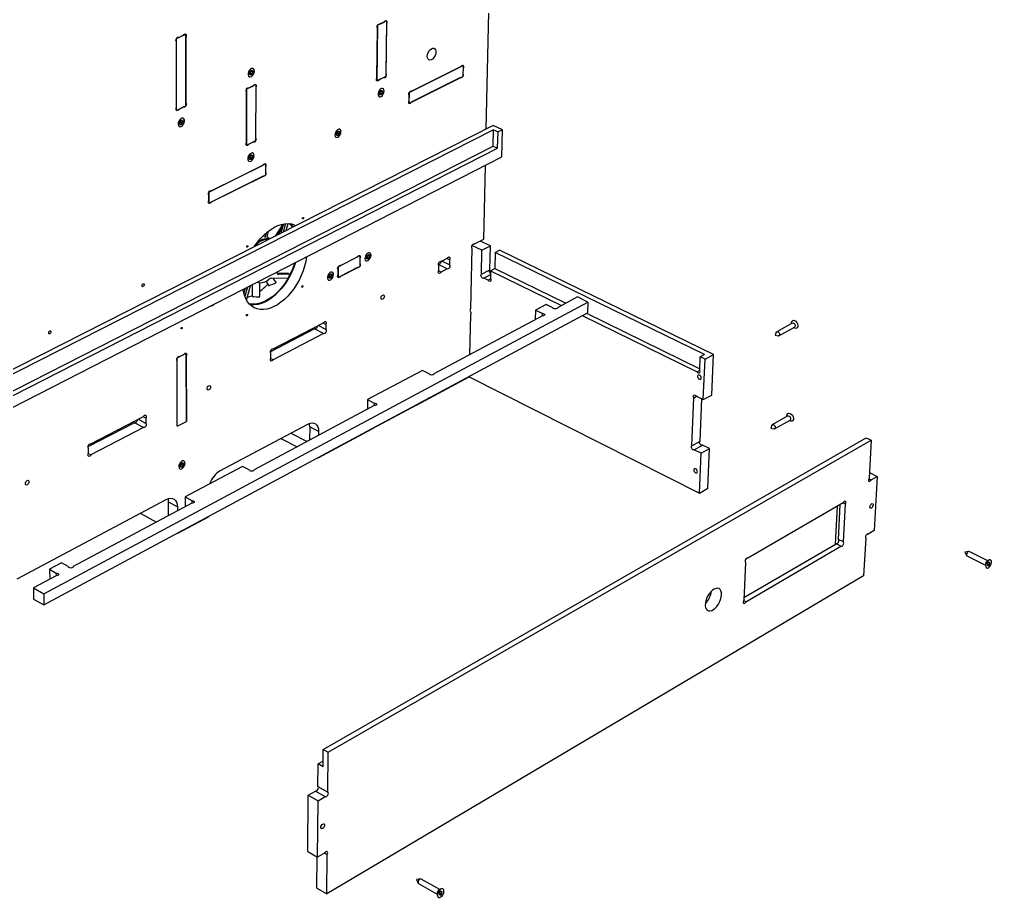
# Model space of a CAD drawing. Extents: x 0 to 188, y 0 to 216.
# Drawn here: x 86.7 to 188.4, y 78 to 169.8 of the extents above; entities that cross this region are included whole.
import ezdxf

# ---------------------------------------------------------------- set-up
doc = ezdxf.new("R2010")
doc.units = 0
doc.layers.get('0').update_dxf_attribs({"linetype": 'CONTINUOUS'})

msp = doc.modelspace()

# ---------------------------------------------------------------- linework, layer by layer
at = {"color": 7, "linetype": 'CONTINUOUS'}
for p, q in [((136.21, 190.08), (135.49, 158.35)), ((124.16, 169.23), (124.08, 163.39)), ((124.08, 163.7), (124.16, 168.92)), ((125.08, 169.68), (124.16, 169.23)), ((124.36, 169.37), (124.4, 169.35)), ((124.4, 169.35), (124.84, 169.56)), ((125.08, 169.68), (125, 163.85)), ((125.08, 169.37), (125, 164.16)), ((125.04, 169.7), (125.08, 169.68)), ((103.1, 167.83), (104.08, 168.29)), ((103.36, 167.95), (103.32, 167.97)), ((103.36, 167.95), (103.82, 168.17)), ((104.08, 168.29), (104.04, 168.31)), ((104.09, 160.79), (104.08, 168.29)), ((104.08, 167.97), (104.09, 161.11)), ((103.12, 160.32), (103.1, 167.83)), ((103.12, 160.64), (103.1, 167.51)), ((127.46, 162.2), (133.1, 165.01)), ((127.7, 162.32), (132.87, 164.89)), ((133.1, 165.01), (133.06, 165.02)), ((133.1, 165.01), (133.08, 163.86)), ((110.84, 164.37), (110.78, 164.17)), ((110.78, 164.17), (110.87, 164.06)), ((110.79, 164.21), (110.84, 164.24)), ((110.99, 164.47), (110.84, 164.37)), ((110.84, 164.24), (110.89, 164.4)), ((110.84, 164.24), (111.02, 164.16)), ((110.87, 164.06), (111.02, 164.16)), ((110.93, 164.43), (111.08, 164.36)), ((111.08, 164.36), (110.99, 164.47)), ((111.02, 164.16), (111.08, 164.36)), ((125, 163.85), (124.08, 163.39)), ((127.44, 161.05), (133.08, 163.86)), ((133.1, 164.7), (133.09, 164.16)), ((111.4, 163.01), (110.45, 162.55)), ((110.7, 162.67), (111.15, 162.89)), ((111.37, 163.03), (111.4, 163.01)), ((111.4, 163.01), (111.38, 157.12)), ((124.75, 163.73), (124.32, 163.51)), ((132.84, 163.74), (127.68, 161.17)), ((110.45, 162.55), (110.43, 156.65)), ((110.43, 156.96), (110.45, 162.23)), ((110.67, 162.69), (110.7, 162.67)), ((111.4, 162.7), (111.38, 157.43)), ((124.43, 162.27), (124.37, 162.08)), ((124.37, 162.08), (124.46, 161.97)), ((124.39, 162.13), (124.42, 162.15)), ((124.42, 162.15), (124.47, 162.3)), ((124.42, 162.15), (124.6, 162.07)), ((124.58, 162.37), (124.43, 162.27)), ((124.46, 161.97), (124.6, 162.07)), ((124.52, 162.33), (124.66, 162.27)), ((124.66, 162.27), (124.58, 162.37)), ((124.6, 162.07), (124.66, 162.27)), ((127.46, 162.2), (127.44, 161.05)), ((127.45, 161.35), (127.46, 161.89)), ((127.7, 162.32), (127.67, 162.34)), ((103.12, 160.32), (104.09, 160.79)), ((103.83, 160.67), (103.37, 160.45)), ((136.25, 158.73), (76.81, 128.6)), ((103.48, 159.11), (103.46, 158.91)), ((103.46, 158.92), (103.58, 158.86)), ((103.46, 158.91), (103.58, 158.86)), ((103.47, 159.01), (103.55, 159.09)), ((103.63, 159.25), (103.48, 159.11)), ((103.55, 159.09), (103.56, 159.18)), ((103.55, 159.09), (103.73, 159)), ((103.58, 158.86), (103.73, 159)), ((103.75, 159.2), (103.63, 159.25)), ((103.73, 159), (103.75, 159.2)), ((137.21, 158.28), (136.25, 158.73)), ((136.29, 158.28), (77.8, 128.6)), ((119.89, 157.97), (119.87, 157.78)), ((119.87, 157.78), (119.98, 157.72)), ((119.87, 157.78), (119.98, 157.72)), ((119.88, 157.88), (119.94, 157.94)), ((120.03, 158.11), (119.89, 157.97)), ((119.94, 157.94), (119.95, 158.03)), ((119.94, 157.94), (120.12, 157.86)), ((119.98, 157.72), (120.12, 157.86)), ((120.14, 158.05), (120.03, 158.11)), ((120.12, 157.86), (120.14, 158.05)), ((136.25, 156.58), (136.29, 158.28)), ((136.29, 158.28), (136.76, 158.06)), ((136.72, 156.36), (136.76, 158.06)), ((137.21, 158.28), (136.76, 158.06)), ((137.14, 155.45), (137.21, 158.28)), ((111.38, 157.12), (110.43, 156.65)), ((111.13, 156.99), (110.68, 156.77)), ((78.3, 127.05), (136.25, 156.58)), ((78.31, 126.56), (136.72, 156.36)), ((136.25, 156.58), (136.72, 156.36)), ((77.83, 125.11), (137.14, 155.45)), ((106.5, 151.77), (112.43, 154.72)), ((110.81, 155.52), (110.75, 155.32)), ((110.75, 155.32), (110.84, 155.22)), ((110.76, 155.38), (110.81, 155.4)), ((110.96, 155.62), (110.81, 155.52)), ((110.81, 155.4), (110.85, 155.55)), ((110.81, 155.4), (110.99, 155.32)), ((110.84, 155.22), (110.99, 155.32)), ((110.91, 155.59), (111.05, 155.52)), ((111.05, 155.52), (110.96, 155.62)), ((110.99, 155.32), (111.05, 155.52)), ((112.43, 154.72), (112.39, 154.73)), ((112.43, 154.72), (112.42, 153.55)), ((106.75, 151.9), (112.18, 154.6)), ((112.42, 154.41), (112.42, 153.86)), ((135.41, 154.56), (135.23, 146.82)), ((106.5, 150.6), (112.42, 153.55)), ((112.17, 153.43), (106.75, 150.72)), ((106.5, 151.77), (106.5, 150.6)), ((106.75, 151.9), (106.72, 151.91)), ((106.5, 150.91), (106.5, 151.46)), ((112.59, 147.04), (112.73, 147.69)), ((114.23, 148.43), (113.42, 147.16)), ((113.73, 147.31), (114.22, 148.08)), ((114.32, 148.44), (114.04, 147.47)), ((114.53, 148.47), (114.28, 147.59)), ((114.6, 147.75), (114.8, 148.48)), ((112.48, 147.48), (112.37, 146.97)), ((112.9, 146.89), (112.59, 147.04)), ((135.23, 146.82), (134.25, 146.31)), ((135.96, 146.14), (134.9, 146.65)), ((111.42, 146.14), (111.31, 146.14)), ((111.6, 146.23), (111.37, 146.23)), ((134.01, 145.9), (133.88, 139.57)), ((135.08, 145.68), (134.02, 146.19)), ((134.22, 146.33), (134.25, 146.31)), ((135.02, 143.19), (135.08, 145.68)), ((135.08, 145.68), (135.96, 146.14)), ((135.9, 143.65), (135.96, 146.14)), ((136.46, 145.45), (136.9, 145.68)), ((159.3, 134.78), (136.9, 145.68)), ((120.02, 143.96), (122.3, 145.13)), ((120.27, 144.08), (122.06, 145.01)), ((122.3, 145.13), (122.28, 145.15)), ((122.3, 145.13), (122.29, 144)), ((122.3, 144.83), (122.29, 144.3)), ((123.06, 145.1), (123.01, 144.91)), ((123.01, 144.91), (123.09, 144.81)), ((123.02, 144.97), (123.06, 144.99)), ((123.21, 145.2), (123.06, 145.1)), ((123.06, 144.99), (123.1, 145.12)), ((123.06, 144.99), (123.23, 144.91)), ((123.09, 144.81), (123.23, 144.91)), ((123.16, 145.17), (123.29, 145.1)), ((123.29, 145.1), (123.21, 145.2)), ((123.23, 144.91), (123.29, 145.1)), ((130.81, 144.52), (130.78, 144.54)), ((130.81, 144.52), (131.45, 144.85)), ((131.67, 144.16), (130.87, 144.55)), ((131.68, 144.68), (131.39, 144.82)), ((131.68, 144.68), (131.67, 144.16)), ((136.46, 145.45), (136.42, 143.78)), ((158.36, 134.78), (136.46, 145.45)), ((120.01, 142.82), (122.29, 144)), ((120.02, 143.96), (120.01, 142.82)), ((120.01, 143.12), (120.02, 143.66)), ((120.27, 144.08), (120.24, 144.1)), ((122.05, 143.88), (120.25, 142.95)), ((131.43, 143.74), (130.53, 144.18)), ((130.79, 143.41), (130.54, 143.53)), ((130.56, 143.58), (130.57, 144.1)), ((131.43, 143.74), (130.79, 143.41)), ((135.02, 143.19), (135.9, 143.65)), ((135.98, 143.55), (135.96, 142.73)), ((135.98, 143.55), (136.42, 143.78)), ((135.98, 143.55), (143.41, 139.91)), ((136.42, 143.78), (143.85, 140.14)), ((112.45, 142.44), (112.77, 141.98)), ((113.02, 142.76), (114.8, 142.79)), ((113.55, 142.32), (113.23, 142.77)), ((114.84, 143.27), (113.66, 143.25)), ((115.01, 143.18), (113.82, 143.16)), ((114.84, 143.27), (115.01, 143.18)), ((119.14, 143.08), (119.09, 142.89)), ((119.09, 142.89), (119.17, 142.79)), ((119.11, 142.95), (119.14, 142.98)), ((119.29, 143.18), (119.14, 143.08)), ((119.14, 142.98), (119.18, 143.11)), ((119.14, 142.98), (119.32, 142.89)), ((119.17, 142.79), (119.32, 142.89)), ((119.24, 143.15), (119.37, 143.08)), ((119.37, 143.08), (119.29, 143.18)), ((119.32, 142.89), (119.37, 143.08)), ((135.27, 142.78), (135.97, 143.15)), ((135.71, 142.56), (135.27, 142.78)), ((135.71, 142.56), (135.98, 142.7)), ((110.31, 141.73), (110.15, 141.18)), ((110.55, 141.85), (110.26, 140.84)), ((110.43, 140.48), (110.84, 141.95)), ((110.84, 141.95), (110.87, 142.01)), ((111.04, 142.1), (111.04, 140.87)), ((111.82, 140.84), (111.83, 142.28)), ((145.08, 140.8), (142.98, 139.68)), ((146.17, 140.27), (145.08, 140.8)), ((89.22, 109.76), (146.17, 140.27)), ((140.68, 139.43), (140.65, 138.43)), ((141.78, 140.02), (140.68, 139.43)), ((140.68, 139.43), (141.38, 139.09)), ((142.49, 139.68), (141.78, 140.02)), ((142.98, 139.68), (142.98, 139.66)), ((146.17, 140.27), (146.13, 139.15)), ((89.24, 108.59), (146.13, 139.15)), ((141.4, 138.83), (130.05, 132.76)), ((133.86, 138.98), (133.77, 134.75)), ((141.38, 139.09), (141.38, 138.82)), ((145.58, 138.85), (157.6, 132.96)), ((146.02, 139.09), (157.87, 133.29)), ((117.54, 137.46), (112.93, 135.06)), ((113.23, 135.37), (118.49, 138.11)), ((118.48, 136.98), (117.54, 137.46)), ((118.72, 137.41), (117.92, 137.81)), ((118.73, 137.93), (118.44, 138.08)), ((118.73, 137.93), (118.72, 137.41)), ((167.55, 138.07), (165.92, 137.17)), ((166.16, 136.74), (167.79, 137.64)), ((118.48, 136.98), (113.22, 134.24)), ((165.86, 137.1), (165.76, 136.81)), ((165.77, 136.8), (166.07, 136.73)), ((113.23, 135.37), (113.21, 135.38)), ((103.18, 134.42), (104.13, 134.91)), ((103.19, 127.29), (103.18, 134.42)), ((103.45, 134.56), (103.42, 134.58)), ((103.45, 134.56), (103.87, 134.78)), ((104.13, 134.91), (104.11, 134.92)), ((104.14, 127.79), (104.13, 134.91)), ((104.13, 134.61), (104.14, 127.79)), ((113.22, 134.24), (112.96, 134.37)), ((112.98, 134.41), (112.98, 134.94)), ((157.87, 133.14), (157.92, 134.53)), ((158.36, 134.78), (157.92, 134.53)), ((158.42, 134.29), (157.92, 134.53)), ((158.42, 134.29), (159.3, 134.78)), ((159.12, 130.54), (159.3, 134.78)), ((103.19, 127.29), (103.18, 134.12)), ((158.24, 130.06), (158.42, 134.29)), ((128.84, 133.12), (123.09, 130.06)), ((128.24, 129.49), (133.72, 132.44)), ((129.55, 132.76), (128.84, 133.12)), ((130.05, 132.76), (130.05, 132.75)), ((133.72, 132.48), (133.72, 132.44)), ((133.72, 132.44), (157.84, 120.29)), ((157.87, 133.12), (157.6, 132.96)), ((157.04, 125.24), (157.24, 130.25)), ((157.24, 130.25), (157.53, 130.41)), ((157.52, 130.41), (158.24, 130.06)), ((158.24, 130.06), (159.12, 130.54)), ((123.81, 129.43), (111.23, 122.71)), ((123.09, 130.06), (123.08, 129.04)), ((123.09, 130.06), (123.8, 129.69)), ((128.24, 129.49), (123.57, 126.99)), ((123.8, 129.69), (123.8, 129.42)), ((128.24, 129.54), (128.24, 129.49)), ((157.91, 125.73), (158.09, 130.13)), ((94.14, 125.43), (99.64, 128.29)), ((99.9, 128.12), (99.61, 128.27)), ((167.08, 128.35), (165.46, 127.43)), ((98.71, 127.65), (93.83, 125.11)), ((99.65, 127.15), (98.71, 127.65)), ((99.9, 127.58), (99.1, 128.01)), ((99.9, 128.12), (99.9, 127.58)), ((103.19, 127.29), (104.14, 127.79)), ((107.65, 122.61), (116.86, 127.51)), ((117.05, 127.21), (117.04, 125.81)), ((117.98, 126.73), (117.05, 127.21)), ((165.41, 127.37), (165.31, 127.08)), ((165.7, 127.01), (167.32, 127.93)), ((99.65, 127.15), (94.15, 124.28)), ((115.09, 126.57), (116.79, 125.68)), ((117.95, 123.97), (123.57, 126.99)), ((117.98, 126.73), (117.98, 126.31)), ((123.57, 127.03), (123.57, 126.99)), ((165.31, 127.06), (165.61, 127)), ((94.14, 125.43), (94.13, 125.43)), ((114.04, 126.01), (115.75, 125.12)), ((118.47, 93.46), (175.29, 126.06)), ((118.99, 93.17), (175.81, 125.81)), ((157.04, 125.24), (157.91, 125.73)), ((157.29, 124.82), (158.16, 125.31)), ((158.88, 124.95), (158.16, 125.31)), ((175.29, 126.06), (175.81, 125.81)), ((175.81, 125.81), (175.59, 121.83)), ((94.15, 124.28), (93.88, 124.43)), ((93.89, 124.45), (93.89, 124.99)), ((158.01, 124.46), (157.29, 124.82)), ((157.84, 120.29), (158.01, 124.46)), ((158.01, 124.46), (158.88, 124.95)), ((158.71, 120.79), (158.88, 124.95)), ((103.55, 123.27), (103.54, 123.08)), ((103.69, 123.41), (103.55, 123.27)), ((103.55, 123.2), (103.62, 123.27)), ((103.62, 123.27), (103.62, 123.34)), ((103.62, 123.27), (103.79, 123.18)), ((103.65, 123.03), (103.79, 123.18)), ((103.81, 123.36), (103.69, 123.41)), ((103.79, 123.18), (103.81, 123.36)), ((117.91, 123.99), (117.95, 123.97)), ((117.95, 124.01), (117.95, 123.97)), ((103.54, 123.1), (103.65, 123.03)), ((103.54, 123.08), (103.65, 123.03)), ((110.01, 123.08), (104, 119.88)), ((110.72, 122.71), (110.01, 123.08)), ((175.62, 122.43), (176.44, 122.03)), ((175.56, 121.78), (175.8, 121.66)), ((175.8, 121.66), (176.44, 122.03)), ((176.44, 122.03), (176.13, 116.37)), ((157.84, 120.29), (158.71, 120.79)), ((86.43, 111.32), (102.03, 119.62)), ((104.71, 119.22), (92.3, 112.59)), ((102.28, 117.93), (102.28, 119.35)), ((103.21, 118.84), (102.28, 119.35)), ((104, 119.88), (104.71, 119.5)), ((104, 119.88), (104, 118.84)), ((104.71, 119.5), (104.71, 119.22)), ((172.89, 119.28), (162.91, 113.49)), ((172.39, 115.43), (172.58, 119.1)), ((173.11, 119.11), (172.84, 119.25)), ((172.9, 115.17), (173.11, 119.11)), ((99.31, 118.17), (101.01, 117.25)), ((103.21, 118.84), (103.21, 118.42)), ((172.26, 118.91), (172.05, 114.94)), ((106.49, 117.81), (103.22, 116.05)), ((106.49, 117.81), (106.49, 117.85)), ((103.22, 116.05), (103.18, 116.08)), ((103.22, 116.1), (103.22, 116.05)), ((175.46, 116), (175.49, 115.99)), ((176.13, 116.37), (175.49, 115.99)), ((162.49, 109.35), (172.14, 114.99)), ((172.65, 114.74), (172.14, 114.99)), ((172.9, 115.17), (172.39, 115.43)), ((175.24, 115.56), (175.02, 111.64)), ((162.7, 108.91), (172.65, 114.74)), ((185.61, 114.1), (185.79, 113.75)), ((186.01, 114.17), (185.62, 114.11)), ((188.01, 113.2), (186.05, 114.17)), ((91.07, 112.98), (89.82, 112.32)), ((91.78, 112.59), (91.07, 112.98)), ((162.66, 113.04), (162.48, 109.07)), ((162.91, 113.49), (162.89, 113.5)), ((185.83, 113.71), (187.78, 112.74)), ((188.14, 113.28), (187.95, 113.17)), ((188.03, 112.96), (187.97, 112.76)), ((188.17, 113.07), (188.03, 112.96)), ((188.12, 113.03), (188.24, 112.97)), ((188.24, 112.97), (188.17, 113.07)), ((188.18, 112.78), (188.24, 112.97)), ((89.82, 112.32), (90.53, 111.92)), ((89.82, 112.32), (89.84, 111.27)), ((90.53, 111.92), (90.53, 111.64)), ((91.78, 112.59), (91.78, 112.59)), ((187.77, 112.81), (187.8, 112.59)), ((187.97, 112.76), (188.04, 112.67)), ((188, 112.86), (188.18, 112.78)), ((188.04, 112.67), (188.18, 112.78)), ((90.52, 111.64), (88.13, 110.36)), ((175.02, 111.64), (118.83, 78.38)), ((88.13, 110.36), (88.15, 109.19)), ((88.13, 110.36), (89.22, 109.76)), ((88.15, 109.19), (89.24, 108.59)), ((89.22, 109.76), (89.24, 108.59)), ((162.7, 108.91), (162.46, 109.03)), ((118.45, 91.67), (118.47, 93.46)), ((118.47, 93.46), (118.99, 93.17)), ((118.94, 89.01), (118.99, 93.17)), ((117.91, 89.59), (117.93, 91.96)), ((118.45, 92.26), (117.93, 91.96)), ((118.45, 91.67), (117.93, 91.96)), ((117.91, 89.59), (118.94, 89.01)), ((116.85, 82.78), (116.9, 88.7)), ((116.9, 88.7), (117.64, 89.12)), ((116.9, 88.7), (117.93, 88.11)), ((117.64, 89.12), (118.67, 88.54)), ((117.93, 88.11), (118.67, 88.54)), ((117.88, 82.19), (117.93, 88.11)), ((116.85, 82.78), (117.88, 82.19)), ((118.61, 82.62), (117.88, 82.19)), ((118.6, 82.62), (118.87, 82.47)), ((118.83, 78.38), (118.87, 82.47)), ((117.81, 78.97), (117.84, 82.22)), ((128.65, 79.93), (128.24, 79.87)), ((128.24, 79.86), (128.4, 79.49)), ((128.44, 79.44), (130.4, 78.33)), ((130.67, 78.81), (128.71, 79.92)), ((117.81, 78.97), (118.83, 78.38)), ((130.39, 78.41), (130.4, 78.2)), ((130.78, 78.87), (130.6, 78.77)), ((130.66, 78.53), (130.6, 78.32)), ((130.64, 78.45), (130.65, 78.46)), ((130.65, 78.46), (130.67, 78.54)), ((130.65, 78.46), (130.85, 78.35)), ((130.82, 78.65), (130.66, 78.53)), ((130.69, 78.23), (130.85, 78.35)), ((130.79, 78.63), (130.91, 78.56)), ((130.91, 78.56), (130.82, 78.65)), ((130.85, 78.35), (130.91, 78.56)), ((130.6, 78.32), (130.69, 78.23))]:
    msp.add_line(p, q, dxfattribs=at)
at = {"color": 8, "linetype": 'CONTINUOUS'}
msp.add_line((113.66, 143.24), (113.82, 143.16), dxfattribs=at)
at = {"color": 7, "linetype": 'CONTINUOUS'}
for points in [[(124.16, 168.92), (124.12, 168.97), (124.11, 169.05), (124.12, 169.14), (124.16, 169.23), (124.22, 169.3), (124.28, 169.35), (124.35, 169.37), (124.4, 169.35)], [(124.84, 169.56), (124.89, 169.63), (124.96, 169.68), (125.03, 169.7), (125.08, 169.68), (125.12, 169.62), (125.13, 169.55), (125.12, 169.46), (125.08, 169.37)], [(103.1, 167.51), (103.06, 167.56), (103.05, 167.64), (103.06, 167.74), (103.1, 167.83), (103.16, 167.91), (103.23, 167.96), (103.3, 167.97), (103.36, 167.95)], [(103.82, 168.17), (103.88, 168.25), (103.95, 168.3), (104.02, 168.32), (104.08, 168.29), (104.11, 168.24), (104.13, 168.16), (104.11, 168.07), (104.08, 167.97)], [(129.35, 165.97), (129.38, 166.15), (129.44, 166.34), (129.53, 166.51), (129.65, 166.65), (129.78, 166.76), (129.92, 166.81), (130.04, 166.81), (130.15, 166.75), (130.22, 166.65), (130.26, 166.5), (130.25, 166.33), (130.21, 166.15), (130.13, 165.97), (130.02, 165.81), (129.9, 165.68), (129.76, 165.6), (129.63, 165.58), (129.52, 165.6), (129.43, 165.68), (129.37, 165.81), (129.35, 165.97)], [(132.87, 164.89), (132.92, 164.96), (132.99, 165.01), (133.05, 165.03), (133.1, 165.01), (133.14, 164.95), (133.15, 164.88), (133.13, 164.79), (133.1, 164.7)], [(111.24, 164.25), (111.26, 164.42), (111.24, 164.56), (111.18, 164.66), (111.09, 164.71), (110.97, 164.69), (110.85, 164.62), (110.74, 164.51), (110.65, 164.35), (110.6, 164.19), (110.6, 164.04), (110.64, 163.91), (110.72, 163.84), (110.83, 163.82), (110.95, 163.86), (111.07, 163.96), (111.17, 164.09), (111.24, 164.25)], [(110.75, 164.17), (110.76, 164.27), (110.8, 164.36), (110.86, 164.44), (110.93, 164.49), (111, 164.51), (111.06, 164.49), (111.1, 164.43), (111.11, 164.35), (111.1, 164.26), (111.06, 164.16), (111, 164.08), (110.93, 164.03), (110.86, 164.02), (110.8, 164.04), (110.76, 164.09), (110.75, 164.17)], [(125, 164.16), (125.04, 164.1), (125.05, 164.03), (125.03, 163.94), (125, 163.85), (124.94, 163.77), (124.87, 163.72), (124.81, 163.71), (124.75, 163.73)], [(133.09, 164.16), (133.12, 164.11), (133.13, 164.04), (133.12, 163.95), (133.08, 163.86), (133.02, 163.79), (132.96, 163.74), (132.9, 163.72), (132.84, 163.74)], [(111.15, 162.89), (111.21, 162.97), (111.27, 163.02), (111.34, 163.03), (111.4, 163.01), (111.44, 162.96), (111.45, 162.88), (111.44, 162.79), (111.4, 162.7)], [(124.32, 163.51), (124.27, 163.44), (124.2, 163.39), (124.13, 163.37), (124.08, 163.39), (124.04, 163.45), (124.03, 163.52), (124.04, 163.61), (124.08, 163.7)], [(110.45, 162.23), (110.41, 162.29), (110.4, 162.37), (110.41, 162.46), (110.45, 162.55), (110.51, 162.63), (110.58, 162.68), (110.64, 162.69), (110.7, 162.67)], [(124.81, 162.16), (124.84, 162.32), (124.82, 162.46), (124.76, 162.56), (124.67, 162.6), (124.56, 162.59), (124.44, 162.52), (124.33, 162.41), (124.25, 162.26), (124.2, 162.1), (124.2, 161.95), (124.24, 161.83), (124.31, 161.75), (124.42, 161.74), (124.53, 161.78), (124.65, 161.87), (124.74, 162.01), (124.81, 162.16)], [(124.34, 162.08), (124.35, 162.18), (124.39, 162.27), (124.45, 162.34), (124.52, 162.4), (124.59, 162.41), (124.64, 162.39), (124.68, 162.34), (124.69, 162.26), (124.68, 162.17), (124.64, 162.07), (124.58, 162), (124.51, 161.95), (124.45, 161.93), (124.39, 161.95), (124.35, 162), (124.34, 162.08)], [(127.46, 161.89), (127.42, 161.95), (127.41, 162.02), (127.42, 162.11), (127.46, 162.2), (127.52, 162.27), (127.58, 162.32), (127.65, 162.34), (127.7, 162.32)], [(104.09, 161.11), (104.13, 161.06), (104.14, 160.98), (104.13, 160.88), (104.09, 160.79), (104.03, 160.71), (103.96, 160.66), (103.89, 160.65), (103.83, 160.67)], [(127.68, 161.17), (127.63, 161.09), (127.56, 161.04), (127.5, 161.03), (127.44, 161.05), (127.41, 161.1), (127.39, 161.17), (127.41, 161.26), (127.45, 161.35)], [(103.37, 160.45), (103.32, 160.37), (103.25, 160.32), (103.18, 160.3), (103.12, 160.32), (103.08, 160.37), (103.06, 160.45), (103.08, 160.55), (103.12, 160.64)], [(103.94, 159.16), (103.93, 159.31), (103.88, 159.43), (103.79, 159.49), (103.68, 159.5), (103.56, 159.44), (103.44, 159.34), (103.34, 159.19), (103.28, 159.03), (103.27, 158.87), (103.3, 158.73), (103.37, 158.64), (103.47, 158.61), (103.59, 158.63), (103.72, 158.71), (103.82, 158.84), (103.9, 159), (103.94, 159.16)], [(103.42, 158.96), (103.43, 159.06), (103.47, 159.15), (103.53, 159.23), (103.6, 159.29), (103.68, 159.3), (103.74, 159.28), (103.78, 159.23), (103.79, 159.15), (103.78, 159.05), (103.74, 158.96), (103.68, 158.88), (103.61, 158.82), (103.53, 158.81), (103.47, 158.83), (103.43, 158.88), (103.42, 158.96)], [(120.32, 158.02), (120.32, 158.16), (120.27, 158.28), (120.19, 158.34), (120.08, 158.34), (119.96, 158.29), (119.85, 158.19), (119.76, 158.05), (119.7, 157.89), (119.68, 157.73), (119.71, 157.6), (119.77, 157.51), (119.87, 157.48), (119.99, 157.5), (120.1, 157.58), (120.21, 157.71), (120.29, 157.86), (120.32, 158.02)], [(119.82, 157.82), (119.84, 157.92), (119.88, 158.01), (119.94, 158.09), (120.01, 158.14), (120.07, 158.15), (120.13, 158.13), (120.17, 158.08), (120.18, 158), (120.17, 157.91), (120.13, 157.82), (120.07, 157.74), (120, 157.69), (119.93, 157.67), (119.88, 157.69), (119.84, 157.74), (119.82, 157.82)], [(110.68, 156.77), (110.62, 156.7), (110.55, 156.65), (110.49, 156.63), (110.43, 156.65), (110.39, 156.7), (110.38, 156.78), (110.39, 156.87), (110.43, 156.96)], [(111.38, 157.43), (111.42, 157.38), (111.43, 157.3), (111.41, 157.21), (111.38, 157.12), (111.32, 157.04), (111.25, 156.99), (111.18, 156.98), (111.13, 156.99)], [(111.2, 155.41), (111.23, 155.57), (111.21, 155.71), (111.15, 155.81), (111.05, 155.86), (110.94, 155.85), (110.82, 155.77), (110.7, 155.66), (110.62, 155.51), (110.57, 155.34), (110.57, 155.19), (110.61, 155.07), (110.69, 155), (110.8, 154.98), (110.92, 155.02), (111.04, 155.12), (111.14, 155.25), (111.2, 155.41)], [(110.71, 155.33), (110.73, 155.42), (110.77, 155.52), (110.83, 155.59), (110.9, 155.65), (110.97, 155.66), (111.03, 155.64), (111.07, 155.59), (111.08, 155.51), (111.07, 155.42), (111.03, 155.32), (110.97, 155.24), (110.9, 155.19), (110.83, 155.17), (110.77, 155.19), (110.73, 155.25), (110.71, 155.33)], [(112.18, 154.6), (112.23, 154.67), (112.3, 154.72), (112.37, 154.74), (112.43, 154.72), (112.46, 154.67), (112.48, 154.59), (112.46, 154.5), (112.42, 154.41)], [(112.42, 153.86), (112.46, 153.81), (112.47, 153.73), (112.46, 153.64), (112.42, 153.55), (112.36, 153.48), (112.29, 153.43), (112.23, 153.41), (112.17, 153.43)], [(106.5, 151.46), (106.46, 151.51), (106.44, 151.59), (106.46, 151.68), (106.5, 151.77), (106.55, 151.85), (106.62, 151.9), (106.69, 151.92), (106.75, 151.9)], [(106.75, 150.72), (106.69, 150.65), (106.62, 150.6), (106.55, 150.58), (106.5, 150.6), (106.46, 150.65), (106.44, 150.73), (106.46, 150.82), (106.5, 150.91)], [(116.29, 149.01), (116.29, 149.04), (116.31, 149.07), (116.33, 149.09), (116.35, 149.11), (116.37, 149.12), (116.39, 149.11), (116.4, 149.09), (116.41, 149.07), (116.4, 149.04), (116.39, 149.01), (116.37, 148.98), (116.35, 148.97), (116.33, 148.96), (116.31, 148.97), (116.29, 148.99), (116.29, 149.01)], [(111.26, 146.06), (111.28, 146.1), (111.58, 146.52), (111.91, 146.92), (112.25, 147.28), (112.61, 147.59), (112.98, 147.87), (113.35, 148.09), (113.72, 148.27), (114.09, 148.39), (114.45, 148.46), (114.8, 148.48), (115.13, 148.44), (115.44, 148.34), (115.61, 148.27)], [(114.9, 148.48), (115.08, 148.31), (115.26, 148.09)], [(115.07, 148.43), (115.25, 148.22), (115.33, 148.12)], [(112.4, 147.13), (112.23, 147.16), (112.15, 147.17)], [(110.57, 146.11), (110.56, 146.08), (110.55, 146.05), (110.53, 146.03), (110.51, 146.01), (110.49, 146), (110.47, 146.01), (110.46, 146.03), (110.45, 146.05), (110.46, 146.08), (110.47, 146.11), (110.49, 146.14), (110.51, 146.15), (110.53, 146.16), (110.55, 146.15), (110.56, 146.14), (110.57, 146.11)], [(134.25, 146.31), (134.2, 146.33), (134.14, 146.32), (134.07, 146.27), (134.02, 146.19), (133.98, 146.11), (133.97, 146.02), (133.98, 145.95), (134.01, 145.9)], [(116.73, 145.01), (116.73, 144.99), (116.65, 144.5), (116.52, 144.01), (116.36, 143.52), (116.17, 143.03), (115.94, 142.56), (115.68, 142.1), (115.39, 141.66), (115.08, 141.25), (114.75, 140.88), (114.4, 140.54), (114.04, 140.24), (113.67, 139.99), (113.3, 139.79), (112.93, 139.64), (112.57, 139.54), (112.21, 139.49), (111.87, 139.5), (111.55, 139.56), (111.25, 139.67), (110.98, 139.84), (110.74, 140.06), (110.52, 140.33), (110.35, 140.64), (110.21, 140.99), (110.11, 141.38), (110.07, 141.6)], [(122.06, 145.01), (122.12, 145.08), (122.18, 145.13), (122.25, 145.15), (122.3, 145.13), (122.34, 145.08), (122.35, 145.01), (122.34, 144.92), (122.3, 144.83)], [(123.44, 145), (123.47, 145.16), (123.45, 145.29), (123.39, 145.39), (123.3, 145.43), (123.19, 145.42), (123.07, 145.35), (122.97, 145.23), (122.89, 145.08), (122.84, 144.93), (122.83, 144.78), (122.87, 144.66), (122.95, 144.59), (123.05, 144.58), (123.16, 144.62), (123.28, 144.72), (123.37, 144.85), (123.44, 145)], [(122.97, 144.91), (122.99, 145), (123.03, 145.1), (123.08, 145.17), (123.15, 145.22), (123.22, 145.24), (123.27, 145.22), (123.31, 145.17), (123.32, 145.1), (123.31, 145), (123.27, 144.91), (123.21, 144.84), (123.15, 144.79), (123.08, 144.77), (123.02, 144.79), (122.98, 144.84), (122.97, 144.91)], [(130.57, 144.1), (130.54, 144.15), (130.52, 144.23), (130.54, 144.31), (130.58, 144.4), (130.63, 144.47), (130.7, 144.52), (130.76, 144.54), (130.81, 144.52)], [(130.77, 144.54), (130.78, 144.5), (130.76, 144.41), (130.72, 144.33), (130.67, 144.25), (130.61, 144.2), (130.54, 144.19), (130.53, 144.19)], [(131.45, 144.85), (131.51, 144.93), (131.57, 144.98), (131.63, 144.99), (131.69, 144.98), (131.72, 144.93), (131.73, 144.85), (131.72, 144.77), (131.68, 144.68)], [(115.49, 144.38), (115.44, 144.21), (115.26, 143.72), (115.04, 143.24), (114.79, 142.77), (114.52, 142.33), (114.21, 141.91), (113.89, 141.52), (113.54, 141.17), (113.19, 140.86), (112.82, 140.6), (112.45, 140.38), (112.08, 140.22), (111.72, 140.11), (111.36, 140.05), (111.02, 140.05), (110.71, 140.09)], [(115.56, 144.41), (115.42, 143.99), (115.22, 143.5), (114.99, 143.03), (114.73, 142.57), (114.45, 142.14), (114.13, 141.73), (113.8, 141.36), (113.46, 141.02), (113.1, 140.72), (112.73, 140.47), (112.36, 140.27), (111.99, 140.11), (111.62, 140.01), (111.27, 139.97), (110.93, 139.98), (110.81, 139.99)], [(120.02, 143.66), (119.98, 143.71), (119.97, 143.78), (119.99, 143.87), (120.02, 143.96), (120.08, 144.03), (120.15, 144.08), (120.21, 144.1), (120.27, 144.08)], [(122.29, 144.3), (122.33, 144.25), (122.34, 144.18), (122.33, 144.09), (122.29, 144), (122.23, 143.93), (122.17, 143.88), (122.1, 143.86), (122.05, 143.88)], [(130.79, 143.41), (130.74, 143.33), (130.67, 143.29), (130.61, 143.27), (130.56, 143.29), (130.52, 143.33), (130.51, 143.41), (130.52, 143.49), (130.56, 143.58)], [(131.67, 144.16), (131.7, 144.11), (131.71, 144.04), (131.7, 143.95), (131.66, 143.86), (131.61, 143.79), (131.54, 143.74), (131.48, 143.72), (131.43, 143.74)], [(135.98, 143.26), (135.95, 143.29), (135.89, 143.36), (135.86, 143.45), (135.85, 143.53), (135.86, 143.61), (135.9, 143.65)], [(119.52, 142.99), (119.55, 143.14), (119.53, 143.27), (119.47, 143.37), (119.38, 143.41), (119.27, 143.4), (119.15, 143.33), (119.05, 143.21), (118.96, 143.06), (118.92, 142.91), (118.91, 142.76), (118.95, 142.64), (119.03, 142.57), (119.13, 142.56), (119.25, 142.6), (119.36, 142.7), (119.46, 142.83), (119.52, 142.99)], [(119.05, 142.89), (119.07, 142.98), (119.11, 143.08), (119.16, 143.15), (119.23, 143.2), (119.3, 143.22), (119.36, 143.2), (119.4, 143.15), (119.41, 143.08), (119.39, 142.99), (119.35, 142.89), (119.3, 142.82), (119.23, 142.77), (119.16, 142.75), (119.1, 142.77), (119.07, 142.82), (119.05, 142.89)], [(120.25, 142.95), (120.2, 142.88), (120.13, 142.83), (120.07, 142.81), (120.01, 142.82), (119.98, 142.87), (119.96, 142.95), (119.98, 143.04), (120.01, 143.12)], [(135.27, 142.78), (135.21, 142.76), (135.14, 142.78), (135.07, 142.83), (135.02, 142.9), (134.98, 142.99), (134.97, 143.07), (134.98, 143.14), (135.02, 143.19)], [(135.96, 142.73), (136, 142.64), (136.01, 142.56), (136, 142.48), (135.96, 142.44), (135.9, 142.42), (135.83, 142.44), (135.76, 142.49), (135.71, 142.56)], [(99.49, 141.96), (99.5, 142.02), (99.52, 142.08), (99.56, 142.13), (99.61, 142.17), (99.66, 142.18), (99.7, 142.17), (99.72, 142.14), (99.73, 142.08), (99.72, 142.02), (99.7, 141.96), (99.66, 141.91), (99.61, 141.88), (99.56, 141.87), (99.53, 141.88), (99.5, 141.91), (99.49, 141.96)], [(112.77, 141.98), (112.78, 141.98), (112.78, 141.98), (112.78, 141.98), (112.79, 141.98), (112.82, 142), (112.94, 142.06), (113.2, 142.14), (113.44, 142.26), (113.5, 142.29), (113.53, 142.31), (113.54, 142.32), (113.54, 142.32)], [(116.35, 141.92), (116.34, 141.89), (116.33, 141.87), (116.31, 141.84), (116.29, 141.82), (116.27, 141.82), (116.25, 141.82), (116.24, 141.84), (116.23, 141.86), (116.24, 141.89), (116.25, 141.92), (116.27, 141.95), (116.29, 141.97), (116.31, 141.97), (116.33, 141.97), (116.34, 141.95), (116.35, 141.92)], [(111.04, 140.91), (110.86, 140.84), (110.5, 140.73)], [(111.04, 140.86), (111.04, 140.86), (111.05, 140.86), (111.05, 140.86), (111.06, 140.86), (111.09, 140.86), (111.2, 140.85), (111.46, 140.83), (111.71, 140.83), (111.78, 140.83), (111.81, 140.83), (111.82, 140.83), (111.82, 140.83), (111.82, 140.83)], [(124.51, 140.69), (124.53, 140.78), (124.57, 140.87), (124.62, 140.94), (124.69, 140.99), (124.76, 141.01), (124.81, 141), (124.85, 140.94), (124.86, 140.87), (124.85, 140.78), (124.81, 140.69), (124.75, 140.61), (124.69, 140.56), (124.62, 140.54), (124.56, 140.56), (124.53, 140.61), (124.51, 140.69)], [(133.88, 139.57), (133.84, 139.48), (133.82, 139.4), (133.84, 139.33), (133.87, 139.28), (133.87, 139.28)], [(142.98, 139.68), (142.97, 139.63), (142.92, 139.59), (142.84, 139.56), (142.75, 139.55), (142.65, 139.56), (142.57, 139.59), (142.51, 139.63), (142.49, 139.68)], [(110.43, 138.87), (110.43, 138.9), (110.44, 138.93), (110.46, 138.96), (110.49, 138.98), (110.51, 138.98), (110.53, 138.98), (110.54, 138.96), (110.54, 138.94), (110.54, 138.91), (110.53, 138.88), (110.51, 138.85), (110.49, 138.83), (110.46, 138.83), (110.44, 138.83), (110.43, 138.85), (110.43, 138.87)], [(133.85, 139.31), (133.87, 139.27), (133.91, 139.19), (133.92, 139.1), (133.9, 139.03), (133.86, 138.98)], [(141.38, 139.09), (141.48, 139.08), (141.56, 139.05), (141.62, 139.01), (141.64, 138.96), (141.62, 138.91), (141.57, 138.87), (141.5, 138.84), (141.4, 138.83)], [(103.59, 137.51), (103.59, 137.54), (103.6, 137.57), (103.62, 137.6), (103.65, 137.61), (103.67, 137.62), (103.69, 137.61), (103.7, 137.6), (103.71, 137.57), (103.7, 137.54), (103.69, 137.51), (103.67, 137.49), (103.65, 137.47), (103.62, 137.46), (103.6, 137.47), (103.59, 137.49), (103.59, 137.51)], [(117.83, 137.76), (117.83, 137.76), (117.82, 137.67), (117.78, 137.58), (117.73, 137.51), (117.66, 137.46), (117.6, 137.44), (117.56, 137.45)], [(118.72, 137.41), (118.76, 137.36), (118.77, 137.28), (118.76, 137.2), (118.72, 137.11), (118.67, 137.03), (118.6, 136.98), (118.53, 136.96), (118.48, 136.98)], [(118.49, 138.11), (118.55, 138.18), (118.61, 138.23), (118.68, 138.25), (118.73, 138.23), (118.77, 138.18), (118.78, 138.11), (118.77, 138.02), (118.73, 137.93)], [(167.46, 138.02), (167.46, 138.1), (167.49, 138.23), (167.56, 138.32), (167.67, 138.36), (167.79, 138.34), (167.92, 138.26), (168.03, 138.14), (168.11, 138), (168.15, 137.84), (168.14, 137.7), (168.09, 137.58), (168, 137.52), (167.88, 137.51), (167.76, 137.56), (167.7, 137.59)], [(167.55, 138.07), (167.61, 138.08), (167.68, 138.06), (167.75, 138.01), (167.81, 137.94), (167.84, 137.85), (167.85, 137.77), (167.83, 137.69), (167.79, 137.64), (167.79, 137.64)], [(89.72, 137.03), (89.73, 137.09), (89.75, 137.15), (89.79, 137.2), (89.84, 137.24), (89.89, 137.25), (89.93, 137.24), (89.96, 137.21), (89.97, 137.15), (89.96, 137.09), (89.93, 137.03), (89.89, 136.98), (89.84, 136.95), (89.8, 136.93), (89.76, 136.94), (89.73, 136.98), (89.72, 137.03)], [(165.76, 136.81), (165.76, 136.8), (165.77, 136.8), (165.77, 136.8), (165.77, 136.8), (165.77, 136.8), (165.77, 136.8), (165.78, 136.8), (165.78, 136.8), (165.78, 136.8), (165.77, 136.81), (165.77, 136.81), (165.77, 136.81), (165.77, 136.81), (165.77, 136.81), (165.76, 136.81), (165.76, 136.81)], [(165.86, 137.1), (165.87, 137.12), (165.92, 137.16), (165.98, 137.18), (166.05, 137.16), (166.12, 137.11), (166.18, 137.04), (166.21, 136.95), (166.22, 136.86), (166.21, 136.79), (166.16, 136.74), (166.1, 136.73), (166.07, 136.73)], [(112.98, 134.94), (112.94, 134.99), (112.93, 135.06), (112.95, 135.15), (112.98, 135.24), (113.04, 135.31), (113.11, 135.36), (113.17, 135.38), (113.23, 135.37)], [(103.18, 134.12), (103.14, 134.17), (103.13, 134.25), (103.14, 134.35), (103.19, 134.44), (103.25, 134.52), (103.32, 134.57), (103.39, 134.58), (103.45, 134.56)], [(103.87, 134.78), (103.93, 134.86), (104, 134.91), (104.07, 134.93), (104.13, 134.91), (104.16, 134.86), (104.18, 134.79), (104.17, 134.7), (104.13, 134.61)], [(113.22, 134.24), (113.17, 134.16), (113.1, 134.11), (113.03, 134.09), (112.98, 134.11), (112.94, 134.16), (112.93, 134.23), (112.94, 134.32), (112.98, 134.41)], [(130.05, 132.76), (130.03, 132.71), (129.98, 132.67), (129.9, 132.64), (129.8, 132.63), (129.71, 132.64), (129.63, 132.67), (129.57, 132.71), (129.55, 132.76)], [(157.6, 132.96), (157.65, 132.9), (157.72, 132.87), (157.78, 132.85), (157.84, 132.87), (157.88, 132.92), (157.9, 132.98), (157.89, 133.06), (157.87, 133.14)], [(158.03, 132.32), (158.02, 132.41), (157.98, 132.5), (157.92, 132.58), (157.84, 132.63), (157.77, 132.65), (157.71, 132.63), (157.66, 132.58), (157.64, 132.51), (157.65, 132.42), (157.69, 132.33), (157.75, 132.25), (157.83, 132.2), (157.9, 132.18), (157.96, 132.19), (158.01, 132.24), (158.03, 132.32)], [(106.31, 131.19), (106.32, 131.29), (106.36, 131.38), (106.42, 131.46), (106.49, 131.51), (106.56, 131.53), (106.62, 131.51), (106.66, 131.46), (106.67, 131.38), (106.66, 131.29), (106.62, 131.2), (106.56, 131.12), (106.49, 131.07), (106.42, 131.05), (106.36, 131.07), (106.32, 131.12), (106.31, 131.19)], [(157.24, 130.25), (157.21, 130.33), (157.19, 130.42), (157.21, 130.5), (157.26, 130.54), (157.32, 130.56), (157.39, 130.54), (157.46, 130.49), (157.52, 130.41)], [(123.8, 129.69), (123.9, 129.68), (123.98, 129.66), (124.04, 129.61), (124.06, 129.56), (124.04, 129.51), (123.99, 129.47), (123.91, 129.44), (123.81, 129.43)], [(99.64, 128.29), (99.7, 128.37), (99.77, 128.42), (99.84, 128.44), (99.9, 128.42), (99.94, 128.37), (99.95, 128.3), (99.94, 128.21), (99.9, 128.12)], [(166.99, 128.3), (166.99, 128.38), (167.02, 128.51), (167.09, 128.6), (167.2, 128.63), (167.32, 128.61), (167.45, 128.54), (167.56, 128.42), (167.64, 128.27), (167.68, 128.12), (167.67, 127.98), (167.62, 127.87), (167.53, 127.81), (167.41, 127.8), (167.28, 127.85), (167.24, 127.88)], [(167.08, 128.35), (167.14, 128.36), (167.21, 128.34), (167.28, 128.29), (167.33, 128.22), (167.37, 128.13), (167.38, 128.05), (167.36, 127.97), (167.32, 127.93), (167.32, 127.93)], [(99.01, 127.96), (99.01, 127.96), (99, 127.87), (98.96, 127.78), (98.9, 127.7), (98.84, 127.65), (98.77, 127.63), (98.73, 127.64)], [(99.9, 127.58), (99.94, 127.53), (99.95, 127.46), (99.94, 127.37), (99.9, 127.28), (99.84, 127.21), (99.78, 127.15), (99.71, 127.13), (99.65, 127.15)], [(116.86, 127.51), (117.08, 127.6), (117.29, 127.64), (117.49, 127.61), (117.66, 127.53), (117.8, 127.4), (117.9, 127.21), (117.96, 126.99), (117.98, 126.73)], [(117.05, 127.21), (117.03, 127.47), (117.01, 127.56)], [(165.41, 127.37), (165.41, 127.39), (165.46, 127.43), (165.52, 127.45), (165.59, 127.43), (165.66, 127.38), (165.72, 127.31), (165.75, 127.22), (165.76, 127.13), (165.75, 127.06), (165.7, 127.01), (165.64, 127), (165.61, 127)], [(165.31, 127.07), (165.31, 127.07), (165.31, 127.07), (165.31, 127.07), (165.31, 127.06), (165.31, 127.06), (165.32, 127.06), (165.32, 127.07), (165.32, 127.07), (165.32, 127.07), (165.32, 127.07), (165.31, 127.08), (165.31, 127.08), (165.31, 127.08), (165.31, 127.08), (165.31, 127.08), (165.31, 127.07)], [(93.89, 124.99), (93.85, 125.04), (93.83, 125.11), (93.85, 125.2), (93.89, 125.29), (93.94, 125.37), (94.01, 125.42), (94.08, 125.44), (94.14, 125.43)], [(157.29, 124.82), (157.23, 124.8), (157.16, 124.82), (157.09, 124.87), (157.03, 124.95), (156.99, 125.04), (156.98, 125.12), (157, 125.2), (157.04, 125.24)], [(158.15, 125.3), (158.1, 125.29), (158.03, 125.31), (157.96, 125.36), (157.9, 125.44), (157.86, 125.53), (157.85, 125.61), (157.87, 125.68), (157.91, 125.73)], [(94.15, 124.28), (94.1, 124.2), (94.03, 124.15), (93.96, 124.13), (93.9, 124.15), (93.86, 124.2), (93.84, 124.27), (93.86, 124.36), (93.89, 124.45)], [(104, 123.34), (103.99, 123.48), (103.94, 123.59), (103.86, 123.65), (103.75, 123.65), (103.63, 123.59), (103.51, 123.48), (103.42, 123.34), (103.36, 123.18), (103.34, 123.03), (103.37, 122.9), (103.44, 122.82), (103.54, 122.79), (103.66, 122.82), (103.78, 122.91), (103.89, 123.03), (103.96, 123.18), (104, 123.34)], [(103.49, 123.13), (103.5, 123.22), (103.54, 123.31), (103.6, 123.39), (103.67, 123.44), (103.74, 123.46), (103.8, 123.44), (103.84, 123.39), (103.86, 123.32), (103.84, 123.23), (103.8, 123.14), (103.74, 123.06), (103.67, 123), (103.6, 122.98), (103.54, 123), (103.51, 123.05), (103.49, 123.13)], [(111.23, 122.71), (111.21, 122.65), (111.15, 122.61), (111.07, 122.58), (110.97, 122.57), (110.88, 122.58), (110.79, 122.61), (110.74, 122.65), (110.72, 122.71)], [(157.63, 122.52), (157.61, 122.61), (157.58, 122.7), (157.52, 122.78), (157.44, 122.83), (157.37, 122.85), (157.31, 122.84), (157.26, 122.79), (157.24, 122.71), (157.26, 122.62), (157.29, 122.53), (157.35, 122.46), (157.43, 122.4), (157.5, 122.38), (157.56, 122.4), (157.61, 122.45), (157.63, 122.52)], [(87.67, 121.48), (87.66, 121.38), (87.62, 121.29), (87.56, 121.21), (87.49, 121.15), (87.41, 121.13), (87.35, 121.15), (87.31, 121.2), (87.29, 121.28), (87.31, 121.37), (87.35, 121.47), (87.41, 121.55), (87.48, 121.6), (87.55, 121.62), (87.61, 121.61), (87.66, 121.55), (87.67, 121.48)], [(175.59, 121.83), (175.55, 121.74), (175.53, 121.65), (175.54, 121.57), (175.57, 121.52), (175.62, 121.51), (175.68, 121.53), (175.75, 121.58), (175.8, 121.66)], [(102.03, 119.62), (102.26, 119.71), (102.48, 119.75), (102.69, 119.73), (102.87, 119.65), (103.01, 119.52), (103.12, 119.33), (103.19, 119.11), (103.21, 118.84)], [(102.28, 119.35), (102.26, 119.61), (102.24, 119.69)], [(104.71, 119.5), (104.8, 119.49), (104.89, 119.46), (104.94, 119.41), (104.96, 119.36), (104.94, 119.31), (104.89, 119.26), (104.8, 119.23), (104.71, 119.22)], [(173.11, 119.11), (173.15, 119.2), (173.16, 119.29), (173.16, 119.37), (173.12, 119.42), (173.07, 119.43), (173.01, 119.41), (172.95, 119.36), (172.89, 119.28)], [(175.68, 118.84), (175.7, 118.93), (175.74, 119.02), (175.8, 119.1), (175.86, 119.16), (175.92, 119.18), (175.98, 119.16), (176.01, 119.11), (176.02, 119.04), (176, 118.95), (175.96, 118.85), (175.9, 118.77), (175.84, 118.72), (175.77, 118.7), (175.72, 118.71), (175.69, 118.76), (175.68, 118.84)], [(175.49, 115.99), (175.44, 116.01), (175.38, 115.99), (175.31, 115.93), (175.26, 115.86), (175.22, 115.77), (175.2, 115.68), (175.21, 115.61), (175.24, 115.56)], [(172.16, 114.98), (172.19, 114.98), (172.25, 115), (172.31, 115.05), (172.37, 115.13), (172.41, 115.22), (172.43, 115.31), (172.42, 115.38), (172.39, 115.43)], [(172.65, 114.74), (172.7, 114.72), (172.76, 114.74), (172.83, 114.8), (172.88, 114.87), (172.92, 114.96), (172.94, 115.05), (172.93, 115.13), (172.9, 115.17)], [(186.05, 114.17), (186.02, 114.18), (185.96, 114.15), (185.89, 114.1), (185.84, 114.02), (185.8, 113.93), (185.78, 113.84), (185.79, 113.77), (185.82, 113.72), (185.83, 113.71)], [(162.91, 113.49), (162.86, 113.5), (162.79, 113.48), (162.73, 113.43), (162.67, 113.35), (162.63, 113.26), (162.61, 113.17), (162.62, 113.09), (162.66, 113.04)], [(188.38, 112.88), (188.41, 113.04), (188.4, 113.18), (188.35, 113.27), (188.27, 113.31), (188.17, 113.29), (188.05, 113.21), (187.95, 113.09), (187.87, 112.93), (187.81, 112.77), (187.8, 112.62), (187.83, 112.51), (187.9, 112.44), (187.99, 112.43), (188.1, 112.48), (188.21, 112.58), (188.31, 112.72), (188.38, 112.88)], [(90.53, 111.92), (90.63, 111.91), (90.71, 111.88), (90.77, 111.84), (90.79, 111.78), (90.77, 111.73), (90.71, 111.68), (90.62, 111.65), (90.52, 111.64)], [(92.3, 112.59), (92.28, 112.54), (92.22, 112.49), (92.14, 112.46), (92.04, 112.45), (91.94, 112.46), (91.85, 112.49), (91.8, 112.54), (91.78, 112.59)], [(160.15, 109.64), (160.14, 109.86), (160.09, 110.05), (160.01, 110.19), (159.89, 110.29), (159.74, 110.33), (159.57, 110.32), (159.39, 110.25), (159.21, 110.13), (159.03, 109.97), (158.86, 109.76), (158.71, 109.53), (158.59, 109.28), (158.51, 109.02), (158.46, 108.77), (158.45, 108.54), (158.48, 108.33), (158.55, 108.17), (158.65, 108.05), (158.78, 107.98), (158.94, 107.97), (159.12, 108.01), (159.3, 108.1), (159.48, 108.25), (159.66, 108.43), (159.82, 108.65), (159.95, 108.89), (160.05, 109.15), (160.12, 109.4), (160.15, 109.64)], [(162.48, 109.07), (162.44, 108.98), (162.42, 108.89), (162.43, 108.82), (162.46, 108.77), (162.51, 108.75), (162.58, 108.77), (162.64, 108.83), (162.7, 108.91)], [(117.64, 89.12), (117.7, 89.11), (117.77, 89.13), (117.84, 89.19), (117.91, 89.28), (117.95, 89.37), (117.96, 89.47), (117.95, 89.54), (117.91, 89.59)], [(118.67, 88.54), (118.73, 88.53), (118.8, 88.55), (118.88, 88.61), (118.94, 88.7), (118.98, 88.79), (119, 88.88), (118.98, 88.96), (118.94, 89.01)], [(118.6, 85.55), (118.58, 85.46), (118.54, 85.36), (118.48, 85.27), (118.4, 85.21), (118.33, 85.18), (118.27, 85.2), (118.23, 85.25), (118.21, 85.33), (118.23, 85.42), (118.27, 85.52), (118.33, 85.61), (118.41, 85.67), (118.48, 85.69), (118.55, 85.68), (118.59, 85.63), (118.6, 85.55)], [(118.87, 82.47), (118.91, 82.56), (118.93, 82.66), (118.92, 82.73), (118.88, 82.78), (118.82, 82.79), (118.74, 82.77), (118.67, 82.71), (118.61, 82.62)], [(128.71, 79.92), (128.65, 79.93), (128.58, 79.9), (128.5, 79.84), (128.44, 79.76), (128.4, 79.66), (128.39, 79.57), (128.4, 79.49), (128.44, 79.44), (128.44, 79.44)], [(131.08, 78.48), (131.1, 78.64), (131.09, 78.78), (131.02, 78.87), (130.93, 78.91), (130.8, 78.88), (130.68, 78.79), (130.56, 78.66), (130.47, 78.49), (130.41, 78.32), (130.41, 78.17), (130.45, 78.05), (130.53, 77.98), (130.64, 77.98), (130.77, 78.04), (130.9, 78.15), (131, 78.31), (131.08, 78.48)]]:
    msp.add_lwpolyline(points, dxfattribs=at)
for centre, radius, start, end in [((112.7, 145.14), 1.68, 88.0561, 139.5221), ((112.66, 145.31), 1.58, 82.4056, 137.7925), ((111.86, 143.66), 1.37, 254.9058, 314.1194), ((113.05, 142.41), 0.354, 94.0051, 130.6524), ((113.85, 143.4), 0.237, 175.5986, 264.5963), ((108.03, 146.68), 7.81, 330.1436, 333.3644), ((108.44, 145.94), 5.68, 306.607, 318.0268), ((106.55, 140.54), 0.703, 275.6452, 318.5343), ((108.9, 120.56), 2.4, 121.2958, 162.8375), ((185.62, 114.1), 0.0115, 110.0714, 197.1738), ((188.16, 112.84), 0.389, 121.9715, 185.2698), ((156.96, 110.35), 2.18, 314.2915, 351.2523), ((128.25, 79.86), 0.0121, 106.7088, 194.7696), ((130.8, 78.42), 0.408, 120.5865, 180.92)]:
    msp.add_arc(centre, radius, start, end, dxfattribs=at)

doc.saveas('drawing.dxf')
